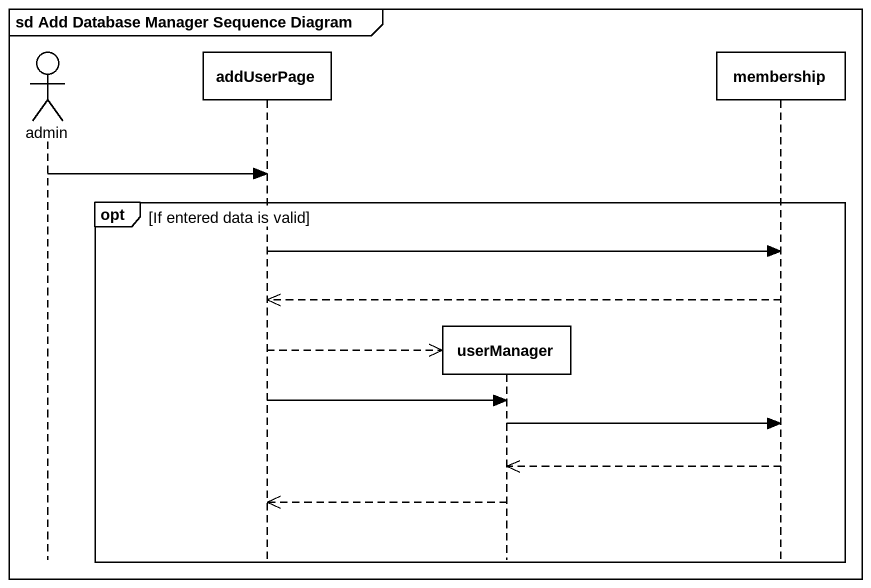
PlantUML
@startuml
mainframe sd Add Database Manager Sequence Diagram
hide footbox
actor admin
participant addUserPage
participant userManager
participant membership

admin -> addUserPage
opt If entered data is valid
  addUserPage -> membership
  membership -->> addUserPage
  addUserPage -->> userManager **
  addUserPage -> userManager
  userManager -> membership
  membership -->> userManager
  userManager -->> addUserPage
end
@enduml
